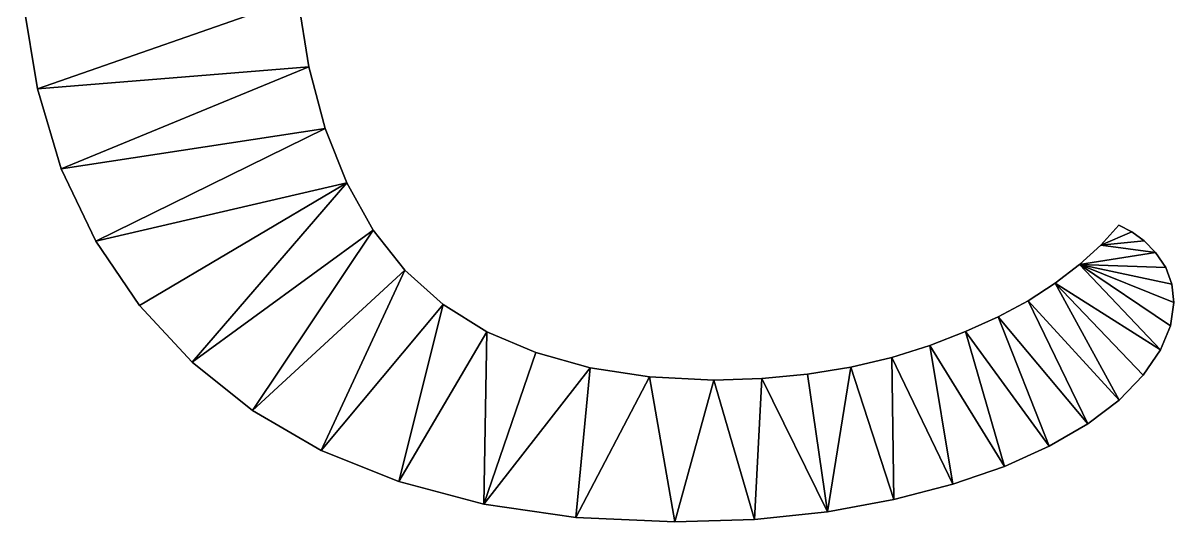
# Model space of a CAD drawing. Extents: x -16.5 to 76.5, y -27 to 68.
# Drawn here: x -16.1 to 71.7, y -27 to 11.1 of the extents above; entities that cross this region are included whole.
import ezdxf

# ---------------------------------------------------------------- set-up
doc = ezdxf.new("R2010")
doc.units = 0
doc.header["$MEASUREMENT"] = 0
doc.layers.add('STL2DXF', color=7, linetype='Continuous')

msp = doc.modelspace()

# ---------------------------------------------------------------- linework, layer by layer
at = {"layer": 'STL2DXF'}
for points in [[(-15.044, 6.034), (-16.136, 12.638), (4.826, 12.98)], [(-16.136, 12.638, 15), (-15.044, 6.034, 15), (4.826, 12.98, 15)], [(-16.136, 12.638), (-15.044, 6.034), (-15.044, 6.034, 15)], [(-16.136, 12.638), (-15.044, 6.034, 15), (-16.136, 12.638, 15)], [(5.658, 7.729), (-15.044, 6.034), (4.826, 12.98)], [(5.658, 7.729, 15), (4.826, 12.98, 15), (-15.044, 6.034, 15)], [(4.826, 12.98), (4.826, 12.98, 15), (5.658, 7.729, 15)], [(4.826, 12.98), (5.658, 7.729, 15), (5.658, 7.729)], [(-15.044, 6.034), (5.658, 7.729), (-13.223, -0.051)], [(-15.044, 6.034, 15), (-13.223, -0.051, 15), (5.658, 7.729, 15)], [(6.906, 3.026, 15), (5.658, 7.729, 15), (-13.223, -0.051, 15)], [(6.906, 3.026), (-13.223, -0.051), (5.658, 7.729)], [(5.658, 7.729), (5.658, 7.729, 15), (6.906, 3.026, 15)], [(5.658, 7.729), (6.906, 3.026, 15), (6.906, 3.026)], [(-13.223, -0.051, 15), (-15.044, 6.034, 15), (-13.223, -0.051)], [(-15.044, 6.034), (-13.223, -0.051), (-15.044, 6.034, 15)], [(-10.588, -5.574), (-13.223, -0.051), (6.906, 3.026)], [(-13.223, -0.051, 15), (-10.588, -5.574, 15), (6.906, 3.026, 15)], [(8.553, -1.131, 15), (6.906, 3.026, 15), (-10.588, -5.574, 15)], [(8.553, -1.131), (-10.588, -5.574), (6.906, 3.026)], [(8.553, -1.131), (6.906, 3.026), (8.553, -1.131, 15)], [(6.906, 3.026, 15), (8.553, -1.131, 15), (6.906, 3.026)], [(-13.223, -0.051), (-10.588, -5.574), (-10.588, -5.574, 15)], [(-13.223, -0.051), (-10.588, -5.574, 15), (-13.223, -0.051, 15)], [(-7.259, -10.497, 15), (8.553, -1.131, 15), (-10.588, -5.574, 15)], [(-10.588, -5.574), (8.553, -1.131), (-7.259, -10.497)], [(-7.259, -10.497), (8.553, -1.131), (-3.237, -14.817)], [(-3.237, -14.817, 15), (8.553, -1.131, 15), (-7.259, -10.497, 15)], [(8.553, -1.131), (10.582, -4.74), (-3.237, -14.817)], [(10.582, -4.74, 15), (8.553, -1.131, 15), (-3.237, -14.817, 15)], [(8.553, -1.131), (8.553, -1.131, 15), (10.582, -4.74, 15)], [(8.553, -1.131), (10.582, -4.74, 15), (10.582, -4.74)], [(67.45, -4.358), (68.455, -4.863), (66.08, -5.889)], [(67.45, -4.358, 15), (66.08, -5.889, 15), (68.455, -4.863, 15)], [(67.45, -4.358), (66.08, -5.889), (66.08, -5.889, 15)], [(67.45, -4.358), (66.08, -5.889, 15), (67.45, -4.358, 15)], [(68.455, -4.863), (67.45, -4.358), (67.45, -4.358, 15)], [(68.455, -4.863), (67.45, -4.358, 15), (68.455, -4.863, 15)], [(1.358, -18.509), (-3.237, -14.817), (10.582, -4.74)], [(-3.237, -14.817, 15), (1.358, -18.509, 15), (10.582, -4.74, 15)], [(12.992, -7.803, 15), (10.582, -4.74, 15), (1.358, -18.509, 15)], [(10.582, -4.74), (12.992, -7.803), (1.358, -18.509)], [(10.582, -4.74), (10.582, -4.74, 15), (12.992, -7.803, 15)], [(10.582, -4.74), (12.992, -7.803, 15), (12.992, -7.803)], [(68.455, -4.863), (69.392, -5.561), (66.08, -5.889)], [(68.455, -4.863, 15), (66.08, -5.889, 15), (69.392, -5.561, 15)], [(69.392, -5.561), (68.455, -4.863), (68.455, -4.863, 15)], [(69.392, -5.561), (68.455, -4.863, 15), (69.392, -5.561, 15)], [(-10.588, -5.574), (-7.259, -10.497), (-7.259, -10.497, 15)], [(-10.588, -5.574), (-7.259, -10.497, 15), (-10.588, -5.574, 15)], [(66.08, -5.889), (70.258, -6.449), (64.468, -7.366)], [(66.08, -5.889, 15), (64.468, -7.366, 15), (70.258, -6.449, 15)], [(64.468, -7.366, 15), (66.08, -5.889, 15), (64.468, -7.366)], [(66.08, -5.889), (64.468, -7.366), (66.08, -5.889, 15)], [(66.08, -5.889), (69.392, -5.561), (70.258, -6.449)], [(69.392, -5.561, 15), (66.08, -5.889, 15), (70.258, -6.449, 15)], [(69.392, -5.561), (69.392, -5.561, 15), (70.258, -6.449, 15)], [(69.392, -5.561), (70.258, -6.449, 15), (70.258, -6.449)], [(71.039, -7.584), (64.468, -7.366), (70.258, -6.449)], [(71.039, -7.584, 15), (70.258, -6.449, 15), (64.468, -7.366, 15)], [(70.258, -6.449), (70.258, -6.449, 15), (71.039, -7.584, 15)], [(70.258, -6.449), (71.039, -7.584, 15), (71.039, -7.584)], [(6.611, -21.544, 15), (12.992, -7.803, 15), (1.358, -18.509, 15)], [(6.611, -21.544), (1.358, -18.509), (12.992, -7.803)], [(12.992, -7.803, 15), (6.611, -21.544, 15), (15.904, -10.415, 15)], [(12.992, -7.803), (15.904, -10.415), (6.611, -21.544)], [(12.992, -7.803, 15), (15.904, -10.415, 15), (15.904, -10.415)], [(12.992, -7.803, 15), (15.904, -10.415), (12.992, -7.803)], [(64.468, -7.366), (70.623, -13.874), (62.612, -8.788)], [(64.468, -7.366, 15), (62.612, -8.788, 15), (70.623, -13.874, 15)], [(64.468, -7.366), (62.612, -8.788), (62.612, -8.788, 15)], [(64.468, -7.366), (62.612, -8.788, 15), (64.468, -7.366, 15)], [(71.507, -8.856), (64.468, -7.366), (71.039, -7.584)], [(71.663, -10.264), (64.468, -7.366), (71.507, -8.856)], [(71.403, -12.028), (64.468, -7.366), (71.663, -10.264)], [(70.623, -13.874), (64.468, -7.366), (71.403, -12.028)], [(71.507, -8.856, 15), (71.039, -7.584, 15), (64.468, -7.366, 15)], [(71.663, -10.264, 15), (71.507, -8.856, 15), (64.468, -7.366, 15)], [(71.403, -12.028, 15), (71.663, -10.264, 15), (64.468, -7.366, 15)], [(70.623, -13.874, 15), (71.403, -12.028, 15), (64.468, -7.366, 15)], [(71.039, -7.584), (71.039, -7.584, 15), (71.507, -8.856, 15)], [(71.039, -7.584), (71.507, -8.856, 15), (71.507, -8.856)], [(60.532, -10.128, 15), (62.612, -8.788), (60.532, -10.128)], [(62.612, -8.788), (67.484, -17.716), (60.532, -10.128)], [(62.612, -8.788, 15), (60.532, -10.128, 15), (67.484, -17.716, 15)], [(60.532, -10.128, 15), (62.612, -8.788, 15), (62.612, -8.788)], [(69.322, -15.802), (62.612, -8.788), (70.623, -13.874)], [(67.484, -17.716), (62.612, -8.788), (69.322, -15.802)], [(69.322, -15.802, 15), (70.623, -13.874, 15), (62.612, -8.788, 15)], [(67.484, -17.716, 15), (69.322, -15.802, 15), (62.612, -8.788, 15)], [(71.507, -8.856), (71.507, -8.856, 15), (71.663, -10.264, 15)], [(71.507, -8.856), (71.663, -10.264, 15), (71.663, -10.264)], [(-7.259, -10.497), (-3.237, -14.817), (-3.237, -14.817, 15)], [(-7.259, -10.497), (-3.237, -14.817, 15), (-7.259, -10.497, 15)], [(6.611, -21.544, 15), (12.524, -23.924, 15), (15.904, -10.415, 15)], [(12.524, -23.924), (6.611, -21.544), (15.904, -10.415)], [(19.233, -12.507, 15), (15.904, -10.415, 15), (12.524, -23.924, 15)], [(15.904, -10.415), (19.233, -12.507), (12.524, -23.924)], [(19.233, -12.507), (15.904, -10.415), (15.904, -10.415, 15)], [(19.233, -12.507), (15.904, -10.415, 15), (19.233, -12.507, 15)], [(60.532, -10.128), (65.092, -19.521), (58.243, -11.358)], [(60.532, -10.128), (58.243, -11.358), (58.243, -11.358, 15)], [(60.532, -10.128), (58.243, -11.358, 15), (60.532, -10.128, 15)], [(60.532, -10.128, 15), (58.243, -11.358, 15), (65.092, -19.521, 15)], [(67.484, -17.716), (65.092, -19.521), (60.532, -10.128)], [(65.092, -19.521, 15), (67.484, -17.716, 15), (60.532, -10.128, 15)], [(71.663, -10.264), (71.663, -10.264, 15), (71.403, -12.028, 15)], [(71.663, -10.264), (71.403, -12.028, 15), (71.403, -12.028)], [(58.243, -11.358), (55.747, -12.479, 15), (58.243, -11.358, 15)], [(58.243, -11.358, 15), (55.747, -12.479, 15), (62.144, -21.216, 15)], [(58.243, -11.358), (62.144, -21.216), (55.747, -12.479)], [(55.747, -12.479, 15), (58.243, -11.358), (55.747, -12.479)], [(65.092, -19.521, 15), (58.243, -11.358, 15), (62.144, -21.216, 15)], [(62.144, -21.216), (58.243, -11.358), (65.092, -19.521)], [(71.403, -12.028), (71.403, -12.028, 15), (70.623, -13.874, 15)], [(71.403, -12.028), (70.623, -13.874, 15), (70.623, -13.874)], [(12.524, -23.924), (19.233, -12.507), (19.025, -25.633)], [(19.025, -25.633, 15), (19.233, -12.507, 15), (12.524, -23.924, 15)], [(22.978, -14.079), (19.025, -25.633), (19.233, -12.507)], [(22.978, -14.079, 15), (19.233, -12.507, 15), (19.025, -25.633, 15)], [(22.978, -14.079), (19.233, -12.507), (19.233, -12.507, 15)], [(22.978, -14.079), (19.233, -12.507, 15), (22.978, -14.079, 15)], [(55.747, -12.479, 15), (53.042, -13.546, 15), (58.746, -22.761, 15)], [(53.042, -13.546), (55.747, -12.479), (58.746, -22.761)], [(55.747, -12.479), (53.042, -13.546), (53.042, -13.546, 15)], [(55.747, -12.479), (53.042, -13.546, 15), (55.747, -12.479, 15)], [(62.144, -21.216, 15), (55.747, -12.479, 15), (58.746, -22.761, 15)], [(62.144, -21.216), (58.746, -22.761), (55.747, -12.479)], [(53.042, -13.546, 15), (50.129, -14.448, 15), (54.793, -24.115, 15)], [(50.129, -14.448), (53.042, -13.546), (54.793, -24.115)], [(53.042, -13.546), (50.129, -14.448), (53.042, -13.546, 15)], [(53.042, -13.546, 15), (50.129, -14.448), (50.129, -14.448, 15)], [(54.793, -24.115, 15), (58.746, -22.761, 15), (53.042, -13.546, 15)], [(58.746, -22.761), (54.793, -24.115), (53.042, -13.546)], [(69.322, -15.802), (70.623, -13.874), (70.623, -13.874, 15)], [(69.322, -15.802), (70.623, -13.874, 15), (69.322, -15.802, 15)], [(1.358, -18.509), (1.358, -18.509, 15), (-3.237, -14.817, 15)], [(1.358, -18.509), (-3.237, -14.817, 15), (-3.237, -14.817)], [(22.978, -14.079, 15), (19.025, -25.633, 15), (27.122, -15.241, 15)], [(22.978, -14.079), (27.122, -15.241), (19.025, -25.633)], [(27.122, -15.241), (22.978, -14.079), (22.978, -14.079, 15)], [(27.122, -15.241), (22.978, -14.079, 15), (27.122, -15.241, 15)], [(50.129, -14.448, 15), (47.008, -15.187, 15), (50.285, -25.277, 15)], [(47.008, -15.187), (50.129, -14.448), (50.285, -25.277)], [(50.129, -14.448), (47.008, -15.187), (50.129, -14.448, 15)], [(47.008, -15.187), (47.008, -15.187, 15), (50.129, -14.448, 15)], [(50.285, -25.277, 15), (54.793, -24.115, 15), (50.129, -14.448, 15)], [(54.793, -24.115), (50.285, -25.277), (50.129, -14.448)], [(19.025, -25.633, 15), (26.047, -26.658, 15), (27.122, -15.241, 15)], [(26.047, -26.658), (19.025, -25.633), (27.122, -15.241)], [(31.647, -15.939, 15), (27.122, -15.241, 15), (26.047, -26.658, 15)], [(31.647, -15.939), (26.047, -26.658), (27.122, -15.241)], [(31.647, -15.939), (27.122, -15.241), (27.122, -15.241, 15)], [(31.647, -15.939), (27.122, -15.241, 15), (31.647, -15.939, 15)], [(43.697, -15.733, 15), (40.212, -16.062, 15), (45.24, -26.234, 15)], [(43.697, -15.733), (45.24, -26.234), (40.212, -16.062)], [(43.697, -15.733), (40.212, -16.062), (40.212, -16.062, 15)], [(43.697, -15.733), (40.212, -16.062, 15), (43.697, -15.733, 15)], [(47.008, -15.187, 15), (43.697, -15.733, 15), (45.24, -26.234, 15)], [(43.697, -15.733), (47.008, -15.187), (45.24, -26.234)], [(43.697, -15.733, 15), (47.008, -15.187, 15), (43.697, -15.733)], [(47.008, -15.187), (43.697, -15.733), (47.008, -15.187, 15)], [(45.24, -26.234, 15), (50.285, -25.277, 15), (47.008, -15.187, 15)], [(45.24, -26.234), (47.008, -15.187), (50.285, -25.277)], [(67.484, -17.716), (69.322, -15.802), (69.322, -15.802, 15)], [(67.484, -17.716), (69.322, -15.802, 15), (67.484, -17.716, 15)], [(26.047, -26.658, 15), (33.589, -27, 15), (31.647, -15.939, 15)], [(33.589, -27), (26.047, -26.658), (31.647, -15.939)], [(36.554, -16.171, 15), (31.647, -15.939, 15), (33.589, -27, 15)], [(31.647, -15.939), (36.554, -16.171), (33.589, -27)], [(36.554, -16.171), (31.647, -15.939), (36.554, -16.171, 15)], [(31.647, -15.939), (31.647, -15.939, 15), (36.554, -16.171, 15)], [(33.589, -27, 15), (39.675, -26.809, 15), (36.554, -16.171, 15)], [(33.589, -27), (36.554, -16.171), (39.675, -26.809)], [(40.212, -16.062, 15), (36.554, -16.171, 15), (39.675, -26.809, 15)], [(40.212, -16.062), (39.675, -26.809), (36.554, -16.171)], [(40.212, -16.062), (36.554, -16.171), (36.554, -16.171, 15)], [(40.212, -16.062), (36.554, -16.171, 15), (40.212, -16.062, 15)], [(39.675, -26.809, 15), (45.24, -26.234, 15), (40.212, -16.062, 15)], [(45.24, -26.234), (39.675, -26.809), (40.212, -16.062)], [(65.092, -19.521), (67.484, -17.716), (65.092, -19.521, 15)], [(67.484, -17.716, 15), (65.092, -19.521, 15), (67.484, -17.716)], [(1.358, -18.509), (6.611, -21.544, 15), (1.358, -18.509, 15)], [(6.611, -21.544), (6.611, -21.544, 15), (1.358, -18.509)], [(62.144, -21.216), (65.092, -19.521, 15), (62.144, -21.216, 15)], [(65.092, -19.521), (65.092, -19.521, 15), (62.144, -21.216)], [(6.611, -21.544), (12.524, -23.924, 15), (6.611, -21.544, 15)], [(12.524, -23.924), (12.524, -23.924, 15), (6.611, -21.544)], [(62.144, -21.216), (62.144, -21.216, 15), (58.746, -22.761, 15)], [(62.144, -21.216), (58.746, -22.761, 15), (58.746, -22.761)], [(58.746, -22.761), (58.746, -22.761, 15), (54.793, -24.115, 15)], [(58.746, -22.761), (54.793, -24.115, 15), (54.793, -24.115)], [(12.524, -23.924), (19.025, -25.633), (12.524, -23.924, 15)], [(19.025, -25.633, 15), (12.524, -23.924, 15), (19.025, -25.633)], [(54.793, -24.115), (54.793, -24.115, 15), (50.285, -25.277)], [(50.285, -25.277), (54.793, -24.115, 15), (50.285, -25.277, 15)], [(45.24, -26.234), (50.285, -25.277), (45.24, -26.234, 15)], [(50.285, -25.277, 15), (45.24, -26.234, 15), (50.285, -25.277)], [(26.047, -26.658), (26.047, -26.658, 15), (19.025, -25.633, 15)], [(26.047, -26.658), (19.025, -25.633, 15), (19.025, -25.633)], [(45.24, -26.234), (45.24, -26.234, 15), (39.675, -26.809, 15)], [(45.24, -26.234), (39.675, -26.809, 15), (39.675, -26.809)], [(33.589, -27, 15), (26.047, -26.658, 15), (26.047, -26.658)], [(33.589, -27, 15), (26.047, -26.658), (33.589, -27)], [(39.675, -26.809, 15), (33.589, -27, 15), (33.589, -27)], [(39.675, -26.809, 15), (33.589, -27), (39.675, -26.809)]]:
    msp.add_3dface(points, dxfattribs=at)

doc.saveas('drawing.dxf')
